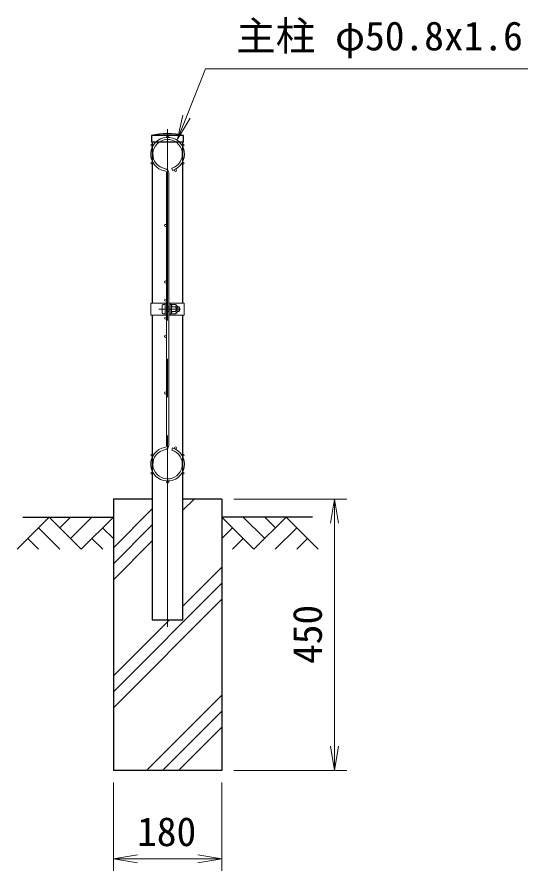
# Model space of a CAD drawing. Units: millimetres, scale not verified. Extents: x -4200 to 4200, y -2970 to 2970.
# Drawn here: x -173 to 674, y -523 to 893 of the extents above; entities that cross this region are included whole.
import ezdxf
from ezdxf.enums import TextEntityAlignment as Align

# ---------------------------------------------------------------- set-up
doc = ezdxf.new("R2010")
doc.units = ezdxf.units.MM
doc.header["$LTSCALE"] = 10
doc.linetypes.add('USER1', pattern=[50.8, 31.75, -6.35, 6.35, -6.35])
for name, color, linetype, lineweight in [('0-1_D-STR1', 1, 'Continuous', 25), ('0-2_D-BMK', 2, 'USER1', 13), ('0-3_D-STR-DIM', 7, 'Continuous', 13), ('0-4_D-STR3', 3, 'Continuous', 13), ('0-5_D-STR2', 7, 'Continuous', 13), ('0-6_D-BGD', 7, 'Continuous', 25), ('0-7_D-STR4', 7, 'Continuous', 25), ('0-8_D-DCR-HCH', 7, 'Continuous', 13), ('0-9_D-STR-TXT', 7, 'Continuous', 13)]:
    doc.layers.add(name, color=color, linetype=linetype, lineweight=lineweight)
doc.styles.add('ＭＳ ゴシック', font='')
doc.styles.get('ＭＳ ゴシック').set_extended_font_data('MS Gothic')

msp = doc.modelspace()

# ---------------------------------------------------------------- linework, layer by layer
at = {"layer": '0-1_D-STR1'}
for p, q in [((103.13, 696.98), (49.93, 696.98)), ((49.93, 696.98), (49.93, 685.98)), ((103.13, 685.98), (103.13, 696.98)), ((103.13, 685.98), (49.93, 685.98)), ((51.13, 685.98), (51.13, 418.98)), ((101.93, 418.98), (101.93, 685.98)), ((51.13, 398.98), (51.13, -106.02)), ((101.93, -106.02), (101.93, 398.98)), ((51.13, -106.02), (101.93, -106.02))]:
    msp.add_line(p, q, dxfattribs=at)
msp.add_arc((76.53, 580.55), 119.43, 77.13052, 102.86948, dxfattribs=at)
at = {"layer": '0-2_D-BMK'}
for p, q in [((76.53, -118.02), (76.53, 708.98)), ((62.11, 408.98), (97.85, 408.98))]:
    msp.add_line(p, q, dxfattribs=at)
at = {"layer": '0-3_D-STR-DIM'}
for p, q in [((186.53, 93.98), (373.51, 93.98)), ((346.84, 53.98), (353.51, 93.98)), ((353.51, -316.02), (353.51, 53.98)), ((360.18, -316.02), (353.51, -356.02)), ((186.53, -356.02), (373.51, -356.02)), ((-13.47, -376.02), (-13.47, -522.66)), ((166.53, -376.02), (166.53, -522.66)), ((26.53, -509.32), (-13.47, -502.66)), ((26.53, -502.66), (126.53, -502.66)), ((126.53, -495.99), (166.53, -502.66))]:
    msp.add_line(p, q, dxfattribs=at)
for points in [[(360.18, 53.98), (353.51, 93.98), (353.51, 53.98)], [(346.84, -316.02), (353.51, -356.02), (353.51, -316.02)], [(26.53, -495.99), (-13.47, -502.66), (26.53, -502.66)], [(126.53, -509.32), (166.53, -502.66), (126.53, -502.66)]]:
    msp.add_lwpolyline(points, dxfattribs=at)
at = {"layer": '0-4_D-STR3'}
for p, q in [((48.83, 418.98), (74.73, 418.98)), ((48.83, 418.98), (48.83, 398.98)), ((67.63, 415.48), (67.63, 402.48)), ((72.43, 398.98), (72.43, 418.98)), ((72.43, 416.98), (72.43, 400.98)), ((74.73, 398.98), (74.73, 418.98)), ((74.73, 412.98), (78.33, 412.98)), ((74.73, 412.3), (78.33, 412.3)), ((78.33, 398.98), (78.33, 418.98)), ((78.33, 418.98), (104.23, 418.98)), ((80.63, 398.98), (80.63, 418.98)), ((80.63, 413.48), (81.02, 416.64)), ((80.63, 413.48), (80.63, 404.48)), ((82.78, 416.73), (81.12, 416.73)), ((82.83, 408.98), (82.83, 416.7)), ((89.62, 412.73), (82.83, 412.73)), ((82.93, 416.49), (82.88, 416.66)), ((89.62, 416.49), (82.93, 416.49)), ((92.13, 413.98), (92.13, 403.98)), ((92.13, 412.98), (95.43, 412.98)), ((92.13, 412.3), (95.75, 412.3)), ((95.43, 412.98), (95.43, 404.98)), ((104.23, 418.98), (104.23, 398.98)), ((48.83, 398.98), (74.73, 398.98)), ((74.73, 405.66), (78.33, 405.66)), ((74.73, 404.98), (78.33, 404.98)), ((78.33, 398.98), (104.23, 398.98)), ((80.63, 404.48), (81.02, 401.32)), ((82.76, 401.23), (81.12, 401.23)), ((82.83, 408.98), (82.83, 401.25)), ((89.62, 405.23), (82.83, 405.23)), ((89.62, 401.47), (82.93, 401.47)), ((92.13, 405.66), (95.75, 405.66)), ((92.13, 404.98), (95.43, 404.98))]:
    msp.add_line(p, q, dxfattribs=at)
for centre, radius, start, end in [((81.12, 416.63), 0.1, 90, 173), ((82.78, 416.63), 0.1, 15, 90), ((77.95, 414.61), 5.32, 339.37322, 22.7756), ((62.07, 408.98), 21.19, 0, 10.20031), ((83.86, 408.98), 6.87, 0, 33.09348), ((88.61, 414.61), 2.13, 298.45309, 61.54691), ((85.35, 409.72), 8, 32.13463, 57.68315), ((87.93, 408.98), 8.5, 331.92751, 28.07249), ((81.12, 401.33), 0.1, 187, 270), ((82.76, 401.33), 0.1, 270, 337.2244), ((77.95, 403.35), 5.32, 337.2244, 20.62678), ((62.07, 408.98), 21.19, 349.79969, 0), ((83.86, 408.98), 6.87, 326.90652, 0), ((88.61, 403.35), 2.13, 298.45309, 61.54691), ((85.35, 408.23), 8, 302.31685, 327.86537)]:
    msp.add_arc(centre, radius, start, end, dxfattribs=at)
for centre, start_param, end_param in [((72.43, 415.48), 1.5707963, 3.1415927), ((72.43, 402.48), 3.1415927, 4.712389)]:
    msp.add_ellipse(centre, major_axis=(4.8, 0), ratio=0.3125, start_param=start_param, end_param=end_param, dxfattribs=at)
at = {"layer": '0-5_D-STR2'}
for p, q in [((83.5, 642.6), (84.53, 639.15)), ((74.73, 408.98), (74.73, 634.84)), ((78.33, 408.98), (78.33, 634.84)), ((74.73, 408.98), (74.73, 183.11)), ((78.33, 408.98), (78.33, 183.11)), ((83.5, 175.36), (84.53, 178.81))]:
    msp.add_line(p, q, dxfattribs=at)
for centre in [(76.53, 695.78), (50.72, 680.88), (102.34, 680.88), (50.72, 651.08), (102.34, 651.08), (89.65, 639.22), (72.93, 547.98), (72.93, 453.98), (72.93, 423.98), (72.93, 393.98), (72.93, 363.98), (72.93, 269.98), (89.65, 178.74), (50.72, 166.88), (102.34, 166.88), (50.72, 137.08), (102.34, 137.08), (76.53, 122.18)]:
    msp.add_circle(centre, 1.8, dxfattribs=at)
for centre, radius, start, end in [((76.53, 665.98), 28, 286.60421, 260.16066), ((76.53, 665.98), 24.4, 286.60421, 260.16066), ((71.13, 634.84), 3.6, 0, 80.16066), ((71.13, 634.84), 7.2, 0, 80.16066), ((76.53, 151.98), 28, 99.83934, 73.39579), ((76.53, 151.98), 24.4, 99.83934, 73.39579), ((71.13, 183.11), 3.6, 279.83934, 0), ((71.13, 183.11), 7.2, 279.83934, 0)]:
    msp.add_arc(centre, radius, start, end, dxfattribs=at)
at = {"layer": '0-6_D-BGD'}
for p, q in [((-163.47, 63.98), (-13.47, 63.98)), ((316.53, 63.98), (166.53, 63.98))]:
    msp.add_line(p, q, dxfattribs=at)
at = {"layer": '0-7_D-STR4'}
for p, q in [((-13.47, 93.98), (-13.47, -356.02)), ((51.13, 93.98), (-13.47, 93.98)), ((166.53, 93.98), (101.93, 93.98)), ((166.53, 93.98), (166.53, -356.02)), ((166.53, -356.02), (-13.47, -356.02))]:
    msp.add_line(p, q, dxfattribs=at)
at = {"layer": '0-8_D-DCR-HCH'}
for p, q in [((101.93, 75.39), (120.51, 93.98)), ((-13.47, 13.03), (51.13, 77.63)), ((-119.9, 63.98), (-173.11, 10.77)), ((-119.9, 63.98), (-66.68, 10.77)), ((-102.16, 46.24), (-84.42, 63.98)), ((-84.42, 28.5), (-48.95, 63.98)), ((-66.68, 10.77), (-13.47, 63.98)), ((219.74, 10.77), (166.53, 63.98)), ((237.48, 28.5), (202, 63.98)), ((272.95, 63.98), (219.74, 10.77)), ((255.31, 46.15), (237.48, 63.98)), ((272.95, 63.98), (326.16, 10.77)), ((-137.63, 46.24), (-102, 10.77)), ((-31.21, 46.24), (-13.47, 28.59)), ((-13.47, -13.49), (51.13, 51.11)), ((184.27, 46.24), (166.53, 28.59)), ((290.69, 46.24), (255.05, 10.77)), ((-155.37, 28.5), (-137.55, 10.77)), ((-48.95, 28.5), (-31.13, 10.77)), ((202, 28.5), (184.18, 10.77)), ((308.43, 28.5), (290.61, 10.77)), ((-13.47, -40.01), (51.13, 24.59)), ((101.93, -83.7), (166.53, -19.1)), ((-13.47, -225.62), (166.53, -45.62)), ((-13.47, -252.14), (166.53, -72.14)), ((-13.47, -199.1), (79.61, -106.02)), ((41.74, -356.02), (166.53, -231.24)), ((68.26, -356.02), (166.53, -257.75)), ((94.78, -356.02), (166.53, -284.27))]:
    msp.add_line(p, q, dxfattribs=at)
at = {"layer": '0-9_D-STR-TXT'}
msp.add_line((114.06, 725.64), (93.14, 690.9), dxfattribs=at)
for points in [[(107.86, 728.1), (139.37, 807.71), (674.05, 807.71)], [(101.66, 730.55), (93.14, 690.9), (107.86, 728.1)]]:
    msp.add_lwpolyline(points, dxfattribs=at)

# ---------------------------------------------------------------- texts
at = {"layer": '0-3_D-STR-DIM', "style": 'ＭＳ ゴシック'}
msp.add_text('450', height=48.09, rotation=90, dxfattribs=at).set_placement((346.76, -179.52), align=Align.BOTTOM_LEFT)
msp.add_text('180', height=48.09, dxfattribs=at).set_placement((25.88, -495.91), align=Align.BOTTOM_LEFT)
at = {"layer": '0-9_D-STR-TXT', "style": 'ＭＳ ゴシック'}
msp.add_text('主柱 φ50.8x1.6', height=48.09, dxfattribs=at).set_placement((190.29, 823.72), align=Align.BOTTOM_LEFT)

doc.saveas('drawing.dxf')
